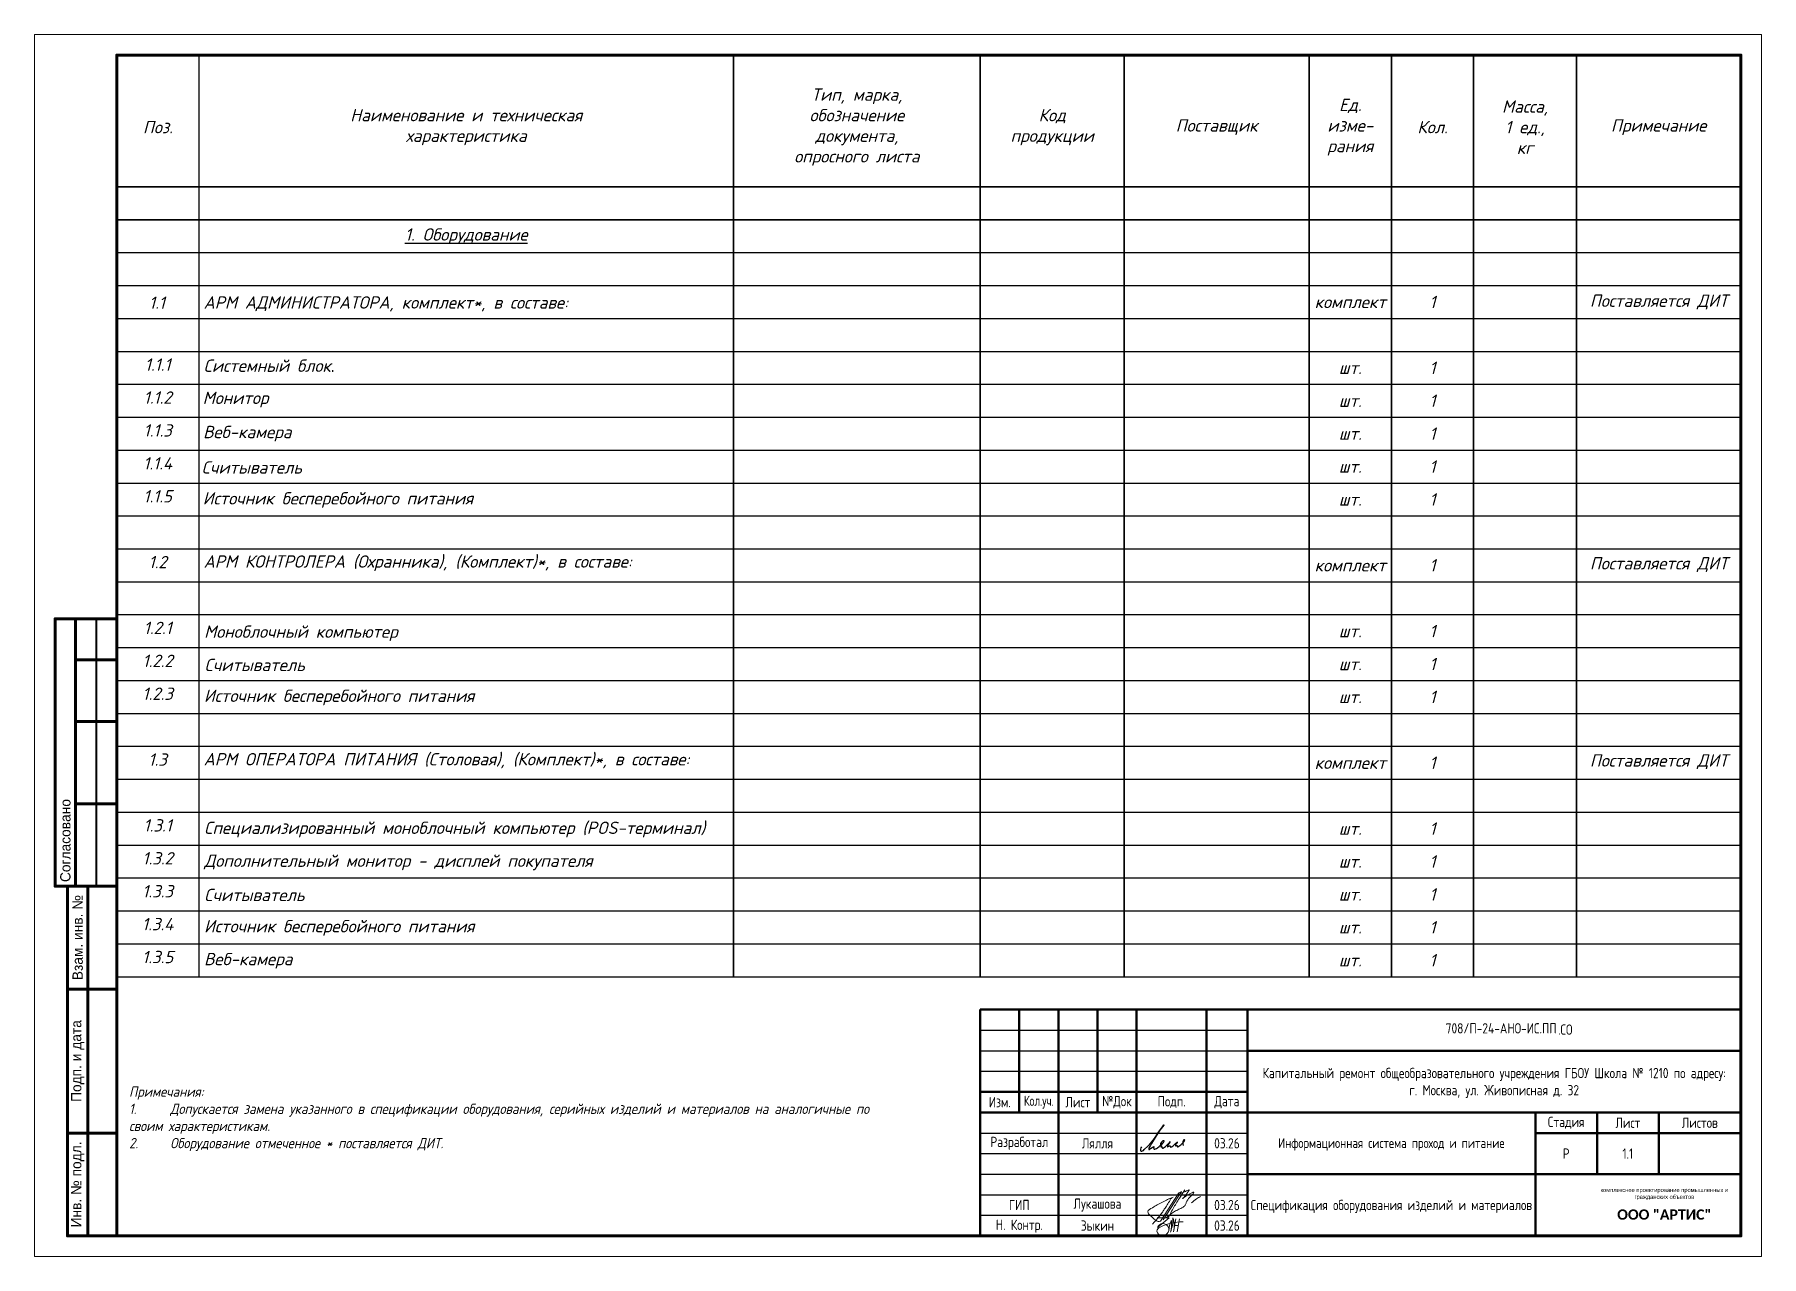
# Paper-space layout 'Спецификация' of a CAD drawing. Header units: millimetres. Extents: x 316 to 736, y 367 to 664.
import ezdxf
from ezdxf.enums import TextEntityAlignment as Align

# ---------------------------------------------------------------- set-up
doc = ezdxf.new("R2010")
doc.units = ezdxf.units.MM
for name, color, linetype, lineweight in [('0.7', 2, 'Continuous', 50), ('__ФОРМАТ', 7, 'Continuous', 40), ('Подписи', 7, 'Continuous', 13), ('Рамка', 7, 'Continuous', 30)]:
    doc.layers.add(name, color=color, linetype=linetype, lineweight=lineweight)
for name, color, linetype in [('__НАДПИСИ', 7, 'Continuous'), ('СОТ', 7, 'Continuous'), ('стена', 20, 'Continuous')]:
    doc.layers.add(name, color=color, linetype=linetype)
doc.layers.add('PDF _СОТ', color=7, linetype='Continuous', true_color=0xb82d00)
doc.layers.add('Границы листа', color=7, linetype='Continuous', lineweight=0, plot=False)
doc.layers.add('ОФ_подписи', color=5, linetype='Continuous', lineweight=13, true_color=0x0000ff)
doc.styles.add('GOST 2.304 type A', font='', dxfattribs={"height": 250})
doc.styles.add('ISOCPEUR', font='isocpeur.ttf', dxfattribs={"width": 0.9, "height": 350})
doc.styles.add('Mipgost_5', font='', dxfattribs={"height": 250})
doc.styles.add('RubezhCAD', font='', dxfattribs={"oblique": 10})
doc.styles.get("Standard").update_dxf_attribs({"font": ''})
doc.styles.add('ГОСТ 2.304', font='')
doc.styles.add('хХх', font='isocpeui.ttf', dxfattribs={"height": 3})
doc.styles.get('GOST 2.304 type A').set_extended_font_data('GOST 2.304 type A')
doc.styles.get('Mipgost_5').set_extended_font_data('Mipgost')
doc.styles.get('RubezhCAD').set_extended_font_data('GOST type A')
doc.styles.get('Standard').set_extended_font_data('GOST type B')
doc.styles.get('ГОСТ 2.304').set_extended_font_data('GOST 2.304 type A')

# ---------------------------------------------------------------- blocks, each defined once
blk = doc.blocks.new('*U12')
for p, q in [((5, 155), (5, 90)), ((15, 155), (15, 90))]:
    blk.add_line(p, q)
at = {"lineweight": -2}
for p, q in [((10, 155), (10, 90)), ((10, 145), (20, 145)), ((10, 130), (20, 130)), ((10, 110), (20, 110)), ((13, 90), (13, 5)), ((8, 65), (20, 65)), ((8, 30), (20, 30))]:
    blk.add_line(p, q, dxfattribs=at)
blk.add_lwpolyline([(20, 5), (415, 5), (415, 292), (20, 292)], close=True, dxfattribs=at)
for points in [[(20, 155), (5, 155), (5, 90), (8, 90)], [(20, 5), (8, 5), (8, 90), (20, 90)]]:
    blk.add_lwpolyline(points, dxfattribs=at)
at = {"layer": 'Границы листа'}
blk.add_lwpolyline([(420, 0), (0, 0), (0, 297), (420, 297)], close=True, dxfattribs=at)
at = {"lineweight": 30, "style": 'Mipgost_5'}
blk.add_text('Согласовано', height=2.5, rotation=90, dxfattribs=at).set_placement((7.5, 91), align=Align.MIDDLE_LEFT)
for s, p in [('Взам. инв. №', (10.5, 77.5)), ('Подп. и дата', (10.5, 47.5)), ('Инв. № подл.', (10.5, 17.5))]:
    blk.add_text(s, height=2.5, rotation=90, dxfattribs=at).set_placement(p, align=Align.MIDDLE)
at = {"lineweight": 13, "oblique": 10, "flags": 8}
blk.add_attdef('ФОРМАТ', (380.94, 1.12), '', height=3, dxfattribs=at)
blk = doc.blocks.new('П_Зыкин')
at = {"layer": 'ОФ_подписи', "color": 5, "ltscale": 100, "transparency": 33554687}
for p, q in [((142, 249), (62, -174)), ((102, 37), (218, 37)), ((258, 249), (178, -174))]:
    blk.add_line(p, q, dxfattribs=at)
blk.add_lwpolyline([(-462, 273), (-74, 273), (-446, -30)], dxfattribs=at)
for centre, radius, start, end in [((-271, -94), 186, 314.2393, 159.9348), ((345, -1372), 1523, 88.8758, 117.8788), ((1109, -252), 1204, 158.7593, 174.231), ((-1024, 224), 1068, 337.8144, 2.8859), ((-849, 72), 852, 342.8308, 7.4815), ((-9, 182), 4.48, 8.9691, 155.6551), ((-643, 22), 732, 344.4555, 20.462), ((-318, -169), 151, 108.7568, 173.4251), ((-287, -115), 185, 191.5358, 322.3512)]:
    blk.add_arc(centre, radius, start, end, dxfattribs=at)
blk = doc.blocks.new('П_Лукашова')
at = {"layer": 'ОФ_подписи', "color": 5}
for p, q in [((221, 339), (-221, -339)), ((286, 371), (-156, -307)), ((283, 370), (218, 338))]:
    blk.add_line(p, q, dxfattribs=at)
for points in [[(221, 301), (344, 360), (434, 401), (475, 416), (464, 395), (420, 336), (342, 232), (310, 203), (337, 221), (420, 283), (490, 322), (558, 352), (576, 358), (491, 240), (403, 113), (374, 49), (360, 20)], [(-221, -339), (-276, -344), (-368, -289), (-446, -221), (-505, -166), (-522, -116), (-412, -16), (-295, 56), (-173, 120), (-49, 179), (33, 216), (87, 237), (52, 221), (11, 167), (-59, 51), (-126, -52), (-177, -132), (-256, -231), (-409, -409)], [(360, 20), (294, -18), (203, -65), (91, -124), (-73, -248)], [(366, 415), (236, 213), (85, -37), (-50, -300)], [(530, 102), (646, 199), (748, 254)]]:
    blk.add_spline(points, degree=3, dxfattribs=at)
blk = doc.blocks.new('штамп')
at = {"layer": '__ФОРМАТ', "linetype": 'Continuous', "lineweight": 50}
for p, q in [((531929, 45357), (531929, 50857)), ((531929, 50857), (550429, 50857)), ((532879, 48357), (532879, 50857)), ((533829, 45357), (533829, 50857)), ((534779, 48357), (534779, 50857)), ((535729, 45357), (535729, 50857)), ((537429, 45357), (537429, 50857)), ((538429, 45357), (538429, 50857)), ((550429, 45357), (550429, 50857)), ((538429, 49857), (550429, 49857)), ((531929, 48857), (538429, 48857)), ((531929, 48357), (550429, 48357)), ((545429, 45357), (545429, 48357)), ((546929, 46857), (546929, 48357)), ((548429, 46857), (548429, 48357)), ((545429, 47857), (550429, 47857)), ((538429, 46857), (550429, 46857)), ((531929, 45357), (550429, 45357))]:
    blk.add_line(p, q, dxfattribs=at)
at = {"layer": '__ФОРМАТ', "linetype": 'Continuous', "lineweight": -2}
for p, q in [((531929, 50357), (538429, 50357)), ((531929, 49857), (538429, 49857)), ((531929, 49357), (538429, 49357)), ((531929, 48857), (538429, 48857)), ((531929, 47857), (538429, 47857)), ((531929, 47357), (538429, 47357)), ((531929, 46857), (538429, 46857)), ((538429, 46857), (550429, 46857)), ((531929, 46357), (538429, 46357)), ((531929, 45857), (538429, 45857))]:
    blk.add_line(p, q, dxfattribs=at)
at = {"layer": 'Подписи', "color": 5, "lineweight": 25}
blk.add_lwpolyline([(535847, 47525), (535833, 47500), (535823, 47461), (535824, 47440), (535829, 47423), (535840, 47414), (535857, 47413), (535876, 47421), (535897, 47435), (535917, 47454), (536005, 47539), (536088, 47624), (536142, 47690), (536203, 47776), (536266, 47874), (536323, 47953), (536362, 48009), (536395, 48059), (536405, 48060), (536397, 48045), (536295, 47925), (536205, 47790), (536095, 47603), (536059, 47544), (536038, 47506), (536029, 47485), (536027, 47473), (536027, 47462), (536031, 47457), (536037, 47454), (536045, 47456), (536057, 47466), (536072, 47479), (536107, 47506), (536133, 47525), (536147, 47532), (536152, 47532), (536153, 47529), (536150, 47520), (536147, 47504), (536146, 47491), (536148, 47479), (536150, 47471), (536157, 47465), (536166, 47462), (536178, 47464), (536189, 47469), (536215, 47480), (536240, 47498), (536281, 47529), (536306, 47550), (536324, 47567), (536342, 47582), (536372, 47609), (536388, 47629), (536397, 47646), (536399, 47657), (536398, 47666), (536393, 47671), (536383, 47671), (536372, 47667), (536356, 47653), (536336, 47632), (536323, 47612), (536313, 47599), (536309, 47587), (536310, 47579), (536315, 47575), (536326, 47579), (536335, 47585), (536344, 47592), (536348, 47595), (536352, 47596), (536354, 47595), (536355, 47592), (536349, 47583), (536342, 47575), (536334, 47561), (536326, 47547), (536322, 47538), (536320, 47531), (536321, 47523), (536325, 47519), (536328, 47519), (536333, 47524), (536338, 47527), (536344, 47526), (536346, 47520), (536351, 47508), (536355, 47498), (536359, 47493), (536366, 47491), (536375, 47491), (536385, 47497), (536412, 47513), (536436, 47532), (536466, 47559), (536491, 47583), (536517, 47607), (536529, 47621), (536545, 47642), (536547, 47643), (536546, 47644), (536543, 47644), (536541, 47642), (536538, 47637), (536499, 47577), (536491, 47558), (536482, 47544), (536480, 47535), (536479, 47529), (536481, 47524), (536483, 47522), (536489, 47523), (536494, 47526), (536502, 47532), (536512, 47539), (536522, 47544), (536530, 47548), (536541, 47549), (536547, 47546), (536550, 47541), (536551, 47531), (536552, 47525), (536553, 47521), (536558, 47517), (536562, 47515), (536568, 47515), (536575, 47517), (536583, 47523), (536596, 47533), (536617, 47547), (536636, 47561), (536659, 47583), (536688, 47609), (536702, 47620), (536713, 47630), (536721, 47636), (536727, 47641), (536727, 47643), (536726, 47644), (536723, 47643), (536720, 47638), (536715, 47629), (536693, 47594), (536681, 47575), (536676, 47566), (536674, 47557), (536677, 47551), (536679, 47547), (536684, 47546), (536689, 47549), (536695, 47552), (536700, 47554), (536709, 47554), (536716, 47551), (536717, 47545), (536719, 47535), (536721, 47527), (536725, 47524), (536731, 47520), (536741, 47523), (536747, 47528), (536757, 47534), (536779, 47550), (536809, 47572), (536842, 47600), (536865, 47623), (536880, 47642), (536895, 47664), (536899, 47675), (536901, 47684), (536898, 47689), (536891, 47693), (536881, 47689), (536873, 47682), (536862, 47668), (536856, 47654), (536855, 47638), (536856, 47622), (536856, 47598), (536858, 47583), (536860, 47572), (536864, 47560), (536871, 47551)], dxfattribs=at)
at = {"layer": 'ОФ_подписи'}
for name, p, xscale, yscale, zscale in [('П_Лукашова', (536533, 46057), 1.010226427429054, 1.010226427429054, 1.010226427429054), ('П_Зыкин', (536581, 45585), 0.7621923841183493, 0.7621923841183493, 0.7621923841183493)]:
    blk.add_blockref(name, p, dxfattribs=dict(at, xscale=xscale, yscale=yscale, zscale=zscale))
at = {"color": 0, "transparency": 33554687, "attachment_point": 5, "style": 'ГОСТ 2.304'}
for s, insert, char_height, width in [('{\\fArial|b0|i0|c204|p34;комплексное проектирование промышленных и гражданских объектов}', (548566, 46374), 100, 3372.21), ('{\\fCorbel Light|b1|i0|c204|p34;ООО "АРТИС"}', (548566, 45874), 250, 4171.2)]:
    blk.add_mtext(s, dxfattribs=dict(at, insert=insert, char_height=char_height, width=width))
at = {"layer": '__НАДПИСИ', "lineweight": 9, "ltscale": 2, "style": 'ISOCPEUR', "flags": 1}
blk.add_attdef('NOTATION', (548864, 51134), '', height=250, dxfattribs=at)
at = {"layer": '__НАДПИСИ', "lineweight": 9, "ltscale": 2, "style": 'RubezhCAD', "oblique": 10}
blk.add_attdef('SHEET', text='', height=250, dxfattribs=at).set_placement((547679, 47357), align=Align.MIDDLE_CENTER)
at = {"layer": '__ФОРМАТ', "color": 7, "linetype": 'Continuous', "lineweight": 20, "attachment_point": 5, "style": 'GOST 2.304 type A'}
for s, insert, char_height, width in [('Капитальный ремонт общеобразовательного учреждения ГБОУ Школа № 1210 по адресу:      \\Pг. Москва, ул. Живописная д. 32', (544429, 49073), 250, 12000), ('\\pi-7.5,l7.5,t7.5;{\\W0.9;\\C256;Кол.уч.}', (533354, 48607), 250, 950), ('Информационная система проход и питание \\P ', (541929, 47381), 240, 7000)]:
    blk.add_mtext(s, dxfattribs=dict(at, insert=insert, char_height=char_height, width=width))
at = {"layer": '__ФОРМАТ', "color": 7, "linetype": 'Continuous', "lineweight": 20, "char_height": 250, "attachment_point": 5, "line_spacing_factor": 1.2, "style": 'GOST 2.304 type A'}
for s, insert, width in [('\\pi-7.5,l7.5,t7.5;{\\C256;Изм.}', (532404, 48607), 950), ('\\pi-7.5,l7.5,t7.5;{\\C256;Лист}', (534304, 48607), 950), ('\\pi-7.5,l7.5,t7.5;{\\C256;№Док}', (535254, 48607), 950), ('\\pi-7.5,l7.5,t7.5;{\\C256;Подп.}', (536584, 48607), 1710.72), ('\\pi-7.5,l7.5,t7.5;{\\C256;Дата}', (537929, 48607), 1000), ('\\pi-7.5,l7.5,t7.5;{\\C256;Стадия}', (546179, 48107), 1500), ('\\pi-7.5,l7.5,t7.5;{\\C256;Лист}', (547679, 48107), 1500), ('\\pi-7.5,l7.5,t7.5;{\\C256;Листов}', (549429, 48107), 2000), ('\\pi-7.5,l7.5,t7.5;{\\C256;Разработал}', (532879, 47607), 1900), ('{\\C256;Лялля}', (534779, 47607), 1900), ('{\\C256;03.26}', (537929, 47607), 1000), ('\\pi-750,l750,t750;{\\C256;Р}', (546179, 47357), 1500), ('\\pi-7.5,l7.5,t7.5;{\\C256;ГИП}', (532879, 46107), 1900), ('{\\C256;Лукашова}', (534779, 46107), 1900), ('{\\C256;03.26}', (537929, 46107), 1000), ('{\\C256;Н. Контр. }', (532879, 45592), 1900), ('\\pi-750,l750,t750;{\\C256;Зыкин}', (534779, 45607), 1900), ('{\\C256;03.26}', (537929, 45607), 1000)]:
    blk.add_mtext(s, dxfattribs=dict(at, insert=insert, width=width))
at = {"layer": 'стена', "color": 18, "true_color": 0x000000, "insert": (543249, 50527), "char_height": 250, "width": 3851.47, "attachment_point": 1, "style": 'GOST 2.304 type A'}
blk.add_mtext('708/П-24-АНО-ИС.ПП', dxfattribs=at)

psp = doc.layouts.new('Спецификация')

# ---------------------------------------------------------------- linework, layer by layer
at = {"layer": 'Рамка', "lineweight": 30}
for p, q in [((335.88, 603.08), (625.88, 603.08)), ((335.88, 595.08), (625.88, 595.08)), ((335.88, 587.08), (625.88, 587.08)), ((335.88, 579.08), (625.88, 579.08)), ((335.88, 571.08), (625.88, 571.08)), ((335.88, 563.08), (625.88, 563.08)), ((335.88, 555.08), (625.88, 555.08))]:
    psp.add_line(p, q, dxfattribs=at)
at = {"layer": 'Рамка', "lineweight": 30, "const_width": 0.4}
for points in [[(355.88, 659.08), (355.88, 443.08)], [(485.88, 659.08), (485.88, 443.08)], [(545.88, 659.08), (545.88, 443.08)], [(580.88, 659.08), (580.88, 443.08)], [(625.88, 659.08), (625.88, 443.08)], [(645.88, 659.08), (645.88, 443.08)], [(665.88, 659.08), (665.88, 443.08)], [(690.88, 659.08), (690.88, 443.08)], [(355.88, 651.08), (355.88, 435.08)], [(485.88, 651.08), (485.88, 435.08)], [(545.88, 651.08), (545.88, 435.08)], [(580.88, 651.08), (580.88, 435.08)], [(625.88, 651.08), (625.88, 435.08)], [(645.88, 651.08), (645.88, 435.08)], [(665.88, 651.08), (665.88, 435.08)], [(690.88, 651.08), (690.88, 435.08)], [(335.88, 627.08), (730.88, 627.08)], [(335.88, 619.08), (730.88, 619.08)]]:
    psp.add_lwpolyline(points, dxfattribs=at)
at = {"layer": 'Рамка', "lineweight": 30}
for points in [[(335.88, 611.08), (730.88, 611.08)], [(625.88, 603.08), (730.88, 603.08)], [(625.88, 595.08), (730.88, 595.08)], [(625.88, 587.08), (730.88, 587.08)], [(625.88, 579.08), (730.88, 579.08)], [(625.88, 571.08), (730.88, 571.08)], [(625.88, 563.08), (730.88, 563.08)], [(625.88, 555.08), (730.88, 555.08)], [(335.88, 547.08), (730.88, 547.08)], [(335.88, 539.08), (730.88, 539.08)], [(335.88, 531.08), (730.88, 531.08)], [(335.88, 523.08), (730.88, 523.08)], [(335.88, 515.08), (730.88, 515.08)], [(335.88, 507.08), (730.88, 507.08)], [(335.88, 499.08), (730.88, 499.08)], [(335.88, 491.08), (730.88, 491.08)], [(335.88, 483.08), (730.88, 483.08)], [(335.88, 475.08), (730.88, 475.08)], [(335.88, 467.08), (730.88, 467.08)], [(335.88, 459.08), (730.88, 459.08)], [(335.88, 451.08), (730.88, 451.08)], [(335.88, 443.08), (730.88, 443.08)], [(335.88, 435.08), (730.88, 435.08)]]:
    psp.add_lwpolyline(points, dxfattribs=at)

# ---------------------------------------------------------------- block references
at = {"layer": '__ФОРМАТ', "lineweight": 60}
psp.add_blockref('*U12', (315.88, 367.08), dxfattribs=at)
at = {"layer": 'PDF _СОТ', "color": 0, "xscale": 0.01, "yscale": 0.01, "zscale": 0.01}
psp.add_blockref('штамп', (-4773.4, -81.49), dxfattribs=at)

# ---------------------------------------------------------------- texts
at = {"layer": '0.7', "color": 0, "lineweight": 30}
for s, insert, char_height, width, attachment_point, style in [('\\pt6;Тип, марка,\\Pобозначение\\Pдокумента,\\Pопросного листа', (515.88, 641.58), 3, 60, 5, 'хХх'), ('\\pt6;Ед.\\Pизме-\\Pрания', (635.88, 641.58), 3, 20, 5, 'хХх'), ('\\pt6;Масса,\\P1 ед.,\\Pкг', (678.38, 641.58), 3, 25, 5, 'хХх'), ('\\pt6;Поз.', (345.88, 641.58), 3, 20, 5, 'хХх'), ('\\pt6;Наименование и техническая\\Pхарактеристика', (420.88, 641.58), 3, 130, 5, 'хХх'), ('\\pt6;Код \\Pпродукции', (563.38, 641.58), 3, 35, 5, 'хХх'), ('\\pt6;Поставщик', (603.38, 641.58), 3, 45, 5, 'хХх'), ('\\pt0;Кол.', (655.88, 641.58), 3, 20, 5, 'хХх'), ('\\pt6;Примечание', (710.88, 641.58), 3, 40, 5, 'хХх'), ('\\pt6;{\\L1. \\fISOCPEUR|b0|i1|c204|p34;Оборудование}', (420.88, 615.08), 3, 130, 5, 'хХх'), ('\\pt6;Поставляется ДИТ', (710.92, 599.08), 3, 41.2198, 5, 'хХх'), ('\\pt6;1.1', (345.66, 598.91), 3, 20, 5, 'хХх'), ('\\pt6;АРМ АДМИНИСТРАТ{\\C256;\\c0;ОРА, комплек}т*, в составе:', (357, 598.61), 3, 129, 4, 'хХх'), ('\\pt6;{\\fISOCPEUR|b0|i1|c204|p34;комплект}', (635.88, 599.08), 3, 20, 5, 'хХх'), ('\\pt6;1', (655.88, 599.08), 3, 20, 5, 'хХх'), ('\\pt6;1.1.1', (345.83, 583.86), 3, 20, 5, 'хХх'), ('\\pt6;Системный блок{\\fArial Narrow|b0|i0|c204|p34;\\C256;.}', (357.01, 583.59), 3, 129, 4, 'хХх'), ('\\pt6;1', (655.88, 583.08), 3, 20, 5, 'хХх'), ('\\pt6;шт.', (635.88, 583.08), 3, 20, 5, 'хХх'), ('\\pt6;1.1.2', (345.83, 575.86), 3, 20, 5, 'хХх'), ('\\pt6; Монитор ', (354.86, 575.36), 3, 129, 4, 'хХх'), ('\\pt6;шт.', (635.88, 575.08), 3, 20, 5, 'хХх'), ('\\pt6;1', (655.88, 575.08), 3, 20, 5, 'хХх'), ('\\pt6;1.1.3', (345.83, 567.86), 3, 20, 5, 'хХх'), ('\\pt6; Веб-камера ', (354.97, 567.07), 3, 129, 4, 'хХх'), ('\\pt6;шт.', (635.88, 567.08), 3, 20, 5, 'хХх'), ('\\pt6;1', (655.88, 567.08), 3, 20, 5, 'хХх'), ('\\pt6;1.1.4', (345.83, 559.86), 3, 20, 5, 'хХх'), ('\\pt6; Считыватель', (354.62, 558.86), 3, 129, 4, 'хХх'), ('\\pt6;шт.', (635.88, 559.08), 3, 20, 5, 'хХх'), ('\\pt6;1', (655.88, 559.08), 3, 20, 5, 'хХх'), ('\\pt6;1.1.5', (345.83, 551.86), 3, 20, 5, 'хХх'), ('\\pt6; Источник бесперебойного питания', (354.88, 550.95), 3, 129, 4, 'хХх'), ('\\pt6;шт.', (635.88, 551.08), 3, 20, 5, 'хХх'), ('\\pt6;1', (655.88, 551.08), 3, 20, 5, 'хХх'), ('\\pt6;АРМ КОНТРОЛЕРА (Охранника), (Комплект)*, в составе:', (357.01, 535.59), 3, 129, 4, 'хХх'), ('\\pt6;1.2', (345.83, 535.86), 3, 20, 5, 'хХх'), ('\\pt6;{\\fISOCPEUR|b0|i1|c204|p34;комплект}', (635.88, 535.08), 3, 20, 5, 'хХх'), ('\\pt6;1', (655.88, 535.08), 3, 20, 5, 'хХх'), ('\\pt6;Поставляется ДИТ', (710.92, 535.25), 3, 41.2198, 5, 'хХх'), ('\\pt6;1.2.1', (345.83, 519.86), 3, 20, 5, 'хХх'), ('\\pt6;Моноблочный компьютер', (357.13, 518.54), 3, 129, 4, 'хХх'), ('\\pt6;шт.', (635.88, 519.08), 3, 20, 5, 'хХх'), ('\\pt6;1', (655.88, 519.08), 3, 20, 5, 'хХх'), ('\\pt6;1.2.2', (345.83, 511.86), 3, 20, 5, 'хХх'), ('\\pt6;1', (655.88, 511.08), 3, 20, 5, 'хХх'), ('\\pt6;Считыватель', (357.23, 510.86), 3, 129, 4, 'хХх'), ('\\pt6;шт.', (635.88, 511.08), 3, 20, 5, 'хХх'), ('\\pt6;1.2.3', (345.83, 503.86), 3, 20, 5, 'хХх'), ('\\pt6;Источник бесперебойного питания', (357.08, 502.95), 3, 129, 4, 'хХх'), ('\\pt6;1', (655.88, 503.08), 3, 20, 5, 'хХх'), ('\\pt6;шт.', (635.88, 503.08), 3, 20, 5, 'хХх'), ('\\pt6;1.3', (345.83, 487.86), 3, 20, 5, 'хХх'), ('\\pt6;АРМ ОПЕРАТОРА ПИТАНИЯ (Столовая), (Комплект)*, в составе:', (357.01, 487.59), 3, 129, 4, 'хХх'), ('\\pt6;{\\fISOCPEUR|b0|i1|c204|p34;комплект}', (635.88, 487.08), 3, 20, 5, 'хХх'), ('\\pt6;1', (655.88, 487.08), 3, 20, 5, 'хХх'), ('\\pt6;Поставляется ДИТ', (710.92, 487.33), 3, 41.2198, 5, 'хХх'), ('\\pt6;1.3.1', (345.83, 471.86), 3, 20, 5, 'хХх'), ('\\pt6;Специализированный моноблочный компьютер (POS-терминал) ', (357.14, 470.86), 3, 129, 4, 'хХх'), ('\\pt6;шт.', (635.88, 471.08), 3, 20, 5, 'хХх'), ('\\pt6;1', (655.88, 471.08), 3, 20, 5, 'хХх'), ('\\pt6;1.3.2', (345.83, 463.86), 3, 20, 5, 'хХх'), ('\\pt6;Дополнительный монитор - дисплей покупателя', (357.15, 462.86), 3, 129, 4, 'хХх'), ('\\pt6;шт.', (635.88, 463.08), 3, 20, 5, 'хХх'), ('\\pt6;1', (655.88, 463.08), 3, 20, 5, 'хХх'), ('\\pt6;1.3.3', (345.83, 455.86), 3, 20, 5, 'хХх'), ('\\pt6;Считыватель', (357.15, 454.95), 3, 129, 4, 'хХх'), ('\\pt6;шт.', (635.88, 455.08), 3, 20, 5, 'хХх'), ('\\pt6;1', (655.88, 455.08), 3, 20, 5, 'хХх'), ('\\pt6;1.3.4', (345.83, 447.86), 3, 20, 5, 'хХх'), ('\\pt6;Источник бесперебойного питания ', (357.11, 446.95), 3, 129, 4, 'хХх'), ('\\pt6;шт.', (635.88, 447.08), 3, 20, 5, 'хХх'), ('\\pt6;1', (655.88, 447.08), 3, 20, 5, 'хХх'), ('\\pt6;1.3.5', (345.83, 439.86), 3, 20, 5, 'хХх'), ('\\pt6;Веб-камера', (357.11, 438.95), 3, 129, 4, 'хХх'), ('\\pt6;шт.', (635.88, 439.08), 3, 20, 5, 'хХх'), ('\\pt6;1', (655.88, 439.08), 3, 20, 5, 'хХх'), ('{\\fISOCPEUR|b0|i1|c204|p34;Примечания:\\P1.^IДопускается замена указанного в спецификации оборудования, серийных изделий и материалов на аналогичные по своим характеристикам.\\P2.^IОборудование отмеченное * поставляется ДИТ.}', (338.88, 400.54, 4.75), 2.5, 181.528, 4, 'ISOCPEUR')]:
    psp.add_mtext(s, dxfattribs=dict(at, insert=insert, char_height=char_height, width=width, attachment_point=attachment_point, style=style))
at = {"layer": 'СОТ', "char_height": 2.5, "attachment_point": 5, "style": 'GOST 2.304 type A'}
for s, insert, width in [('1.1', (703.38, 392.08), 15), ('Спецификация оборудования изделий и материалов', (645.88, 379.24), 70)]:
    psp.add_mtext(s, dxfattribs=dict(at, insert=insert, width=width))
at = {"layer": 'стена', "color": 18, "true_color": 0x000000, "insert": (686.41, 423.47), "char_height": 2.5, "width": 38.5147, "attachment_point": 1, "style": 'GOST 2.304 type A'}
psp.add_mtext('.СО', dxfattribs=at)

doc.saveas('drawing.dxf')
